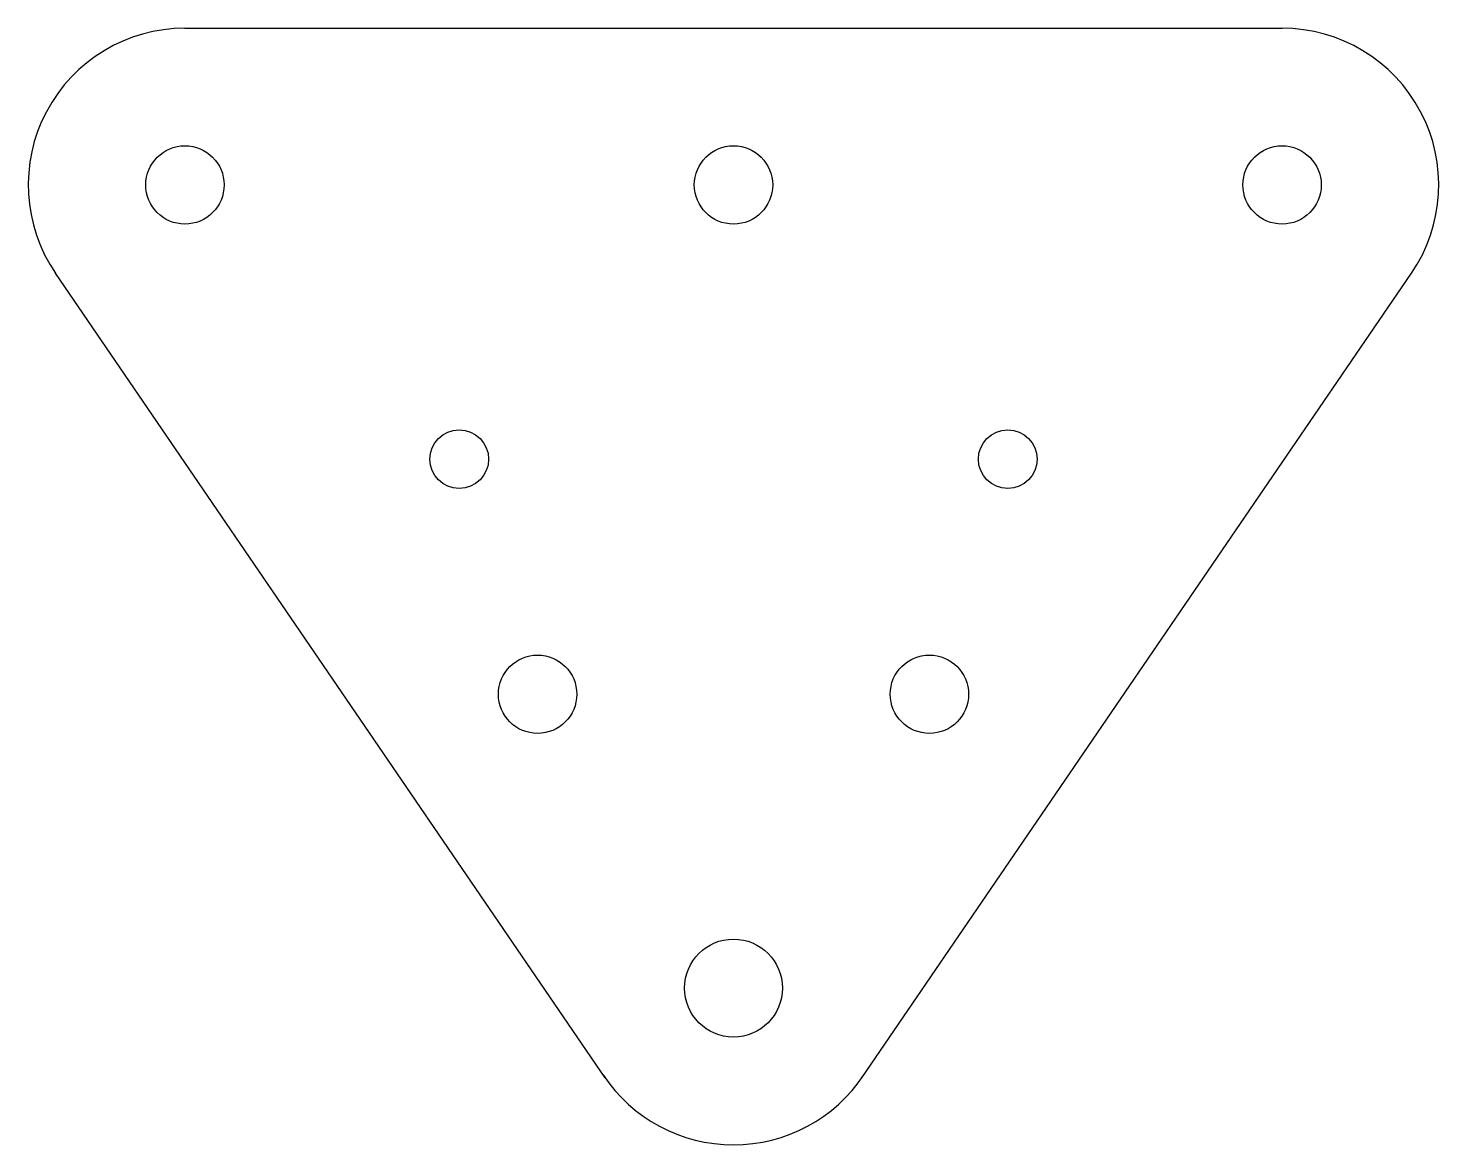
# Model space of a CAD drawing. Header units: inches. Extents: x 2 to 6.5, y 2 to 5.56.
import ezdxf

# ---------------------------------------------------------------- set-up
doc = ezdxf.new("R2010")
doc.units = ezdxf.units.IN
doc.header["$MEASUREMENT"] = 0
doc.layers.get('0').update_dxf_attribs({"linetype": 'CONTINUOUS'})

msp = doc.modelspace()

# ---------------------------------------------------------------- linework, layer by layer
for p, q in [((2.5, 5.5625), (6, 5.5625)), ((3.8404, 2.2132), (2.0871, 4.7805)), ((4.6596, 2.2132), (6.4129, 4.7805))]:
    msp.add_line(p, q)
for centre, radius in [((2.5, 5.0625, 0.0625), 0.125), ((4.25, 5.0625, 0.0625), 0.125), ((6, 5.0625, 0.0625), 0.125), ((3.375, 4.1875), 0.0938), ((5.125, 4.1875), 0.0938), ((3.625, 3.4375, 0.0625), 0.125), ((4.875, 3.4375, 0.0625), 0.125), ((4.25, 2.5), 0.1562)]:
    msp.add_circle(centre, radius)
for centre, start, end in [((2.5, 5.0625), 90, 214.3308), ((6, 5.0625), 325.6692, 450), ((4.25, 2.5), 213.6617, 326.3383)]:
    msp.add_arc(centre, 0.5, start, end)

doc.saveas('drawing.dxf')
